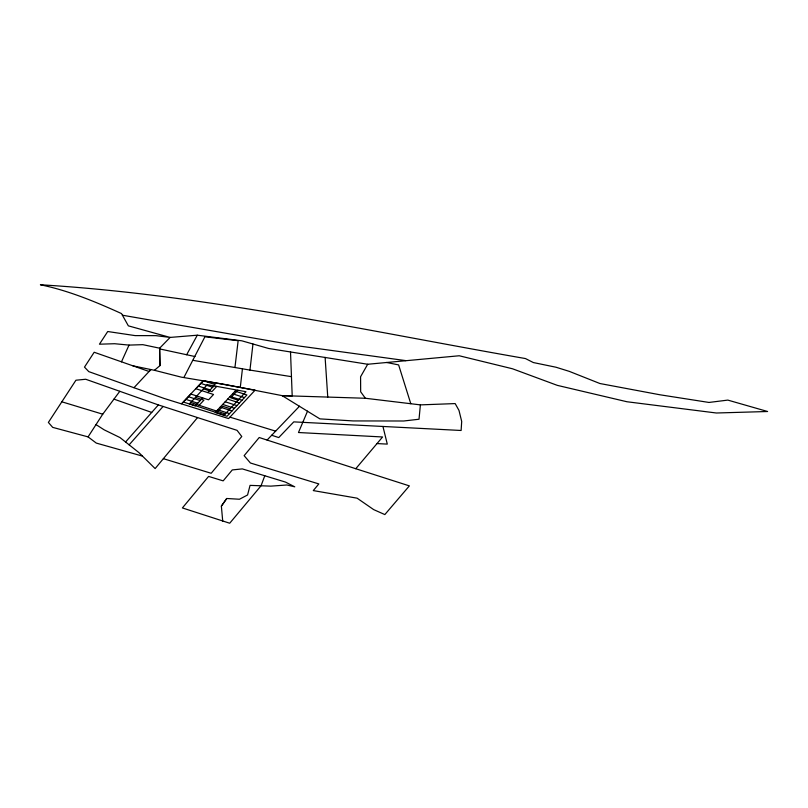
<?xml version="1.0" encoding="UTF-8"?>
<svg xmlns="http://www.w3.org/2000/svg" width="808" height="808" viewBox="0 0 808 808"><rect width="100%" height="100%" fill="white"/><g stroke="black" fill="none" stroke-linecap="round" stroke-linejoin="round"><path stroke-width="1.21" d="M271.7 435.249L278.74 437.582L293.779 421.877L461.115 430.482L461.701 421.453L458.984 410.403L455.167 403.586L420.392 404.879L419.019 419.241L403.707 420.998L353.136 420.928L319.897 418.877L282.133 395.637L224.442 384.356L181.325 377.154L154.459 370.296L132.855 365.812M240.299 387.345L242.44 368.812M291.466 376.669L249.955 370.094L252.965 343.996M234.946 367.529L238.148 340.703L204.899 336.805L183.941 377.386M264.782 475.761L261.045 485.78L229.714 523.231L182.396 507.939L208.595 476.407L223.18 480.871L232.27 469.933L242.309 468.892L285.476 482.083L294.769 486.82L286.921 484.992L270.801 486.133L250.056 485.376L247.571 494.981L239.461 499.243L226.735 498.496L221.372 506.141L222.715 521.099M307.535 411.151L298.475 432.522L382.588 436.976L355.762 468.721L259.216 437.512L244.137 455.661L250.419 463.004L318.827 483.921L313.282 490.587L357.096 498.172L373.68 509.616L384.84 514.575L409.363 485.881L355.772 468.721M121.473 361.822L129.028 345.097L142.834 344.663L159.631 348.197L170.135 337.421L197.283 335.199L241.804 340.804L268.579 348.47L367.691 364.256L459.227 355.762L512.514 368.781L557.328 385.365L626.937 401.748L716.373 412.999L767.6 411.504L727.826 400.101L708.97 402.445L659.863 394.769L599.93 383.527L569.286 371.367L555.975 367.226L533.341 362.55L525.463 358.56C364.358 330.482 204.05 294.617 40.4 284.769C68.64 290.587 95.344 301.717 121.503 313.575L128.351 325.846L170.135 337.421L155.924 335.653L135.148 335.613L107.717 331.522L99.445 344.198L114.635 343.723L129.028 345.097M186.658 354.742L197.283 335.199M367.691 364.256L360.58 376.75L360.661 391.779L365.378 398.263L420.392 404.879M163.368 458.671L211.191 473.286L241.764 436.502L237.067 430.351L158.368 404.919L85.709 379.255L75.932 380.214L48.379 422.433L52.692 427.371L88.072 436.886L102.737 414.191L119.796 391.294M221.372 506.151L226.735 498.496M197.526 417.574L155.136 468.579L138.986 452.662L120.018 437.582L104.181 429.846L96.011 424.604M125.563 441.996L158.368 404.919M129.139 444.834L163.095 406.444M133.977 387.699L150.884 369.549L149.076 371.488L94.183 352.258L84.487 367.115L88.789 371.63L164.165 398.465L228.603 418.574L255.126 390.143L203.343 380.73L181.517 403.727M202.697 397.91L195.243 405.899L183.456 402.051L190.92 394.051L208.565 399.819L213.534 394.486L195.889 388.729L203.343 380.73L215.13 384.578L207.676 392.577M199.152 405.293L203.949 400.152L195.465 397.385M216.776 386.406L211.908 391.627L203.424 388.85M217.958 411.504L222.806 406.313L230.118 408.707M237.815 390.224L230.755 397.788L238.077 400.182M267.094 440.057L299.505 406.202M154.459 370.296L159.934 365.63L159.651 348.915L195.011 356.54M290.506 351.733L292.203 395.971L282.133 395.637L365.378 398.263M377.013 443.572L387.284 444.107L382.941 426.473M405.778 360.62L299.505 346.066L122.412 315.211M192.991 360.338L249.955 370.094M386.547 362.459L398.627 364.923L410.797 403.727M142.349 456.066L96.283 443.087L88.072 436.886M275.639 431.139L229.937 417.14M61.842 401.808L102.737 414.191M200.859 383.396L212.645 387.244M232.654 393.779L244.43 397.627M198.374 386.062L210.161 389.911M230.159 396.445L241.946 400.293M227.674 399.112L239.461 402.96M225.19 401.778L236.976 405.626M222.705 404.444L234.482 408.293M188.426 396.718L200.212 400.566M220.22 407.111L231.997 410.959M185.941 399.384L197.728 403.232M217.736 409.777L229.512 413.625M190.688 402.495L225.26 413.918M113.958 399.132L151.722 412.434M325.109 357.348L327.755 397.112M159.631 348.197L159.934 365.63M207.313 384.679L189.506 403.778L224.159 415.1L245.975 391.708L207.313 384.679M235.138 391.112L215.241 412.434L227.028 416.292L246.915 394.961L235.138 391.112"/></g></svg>
